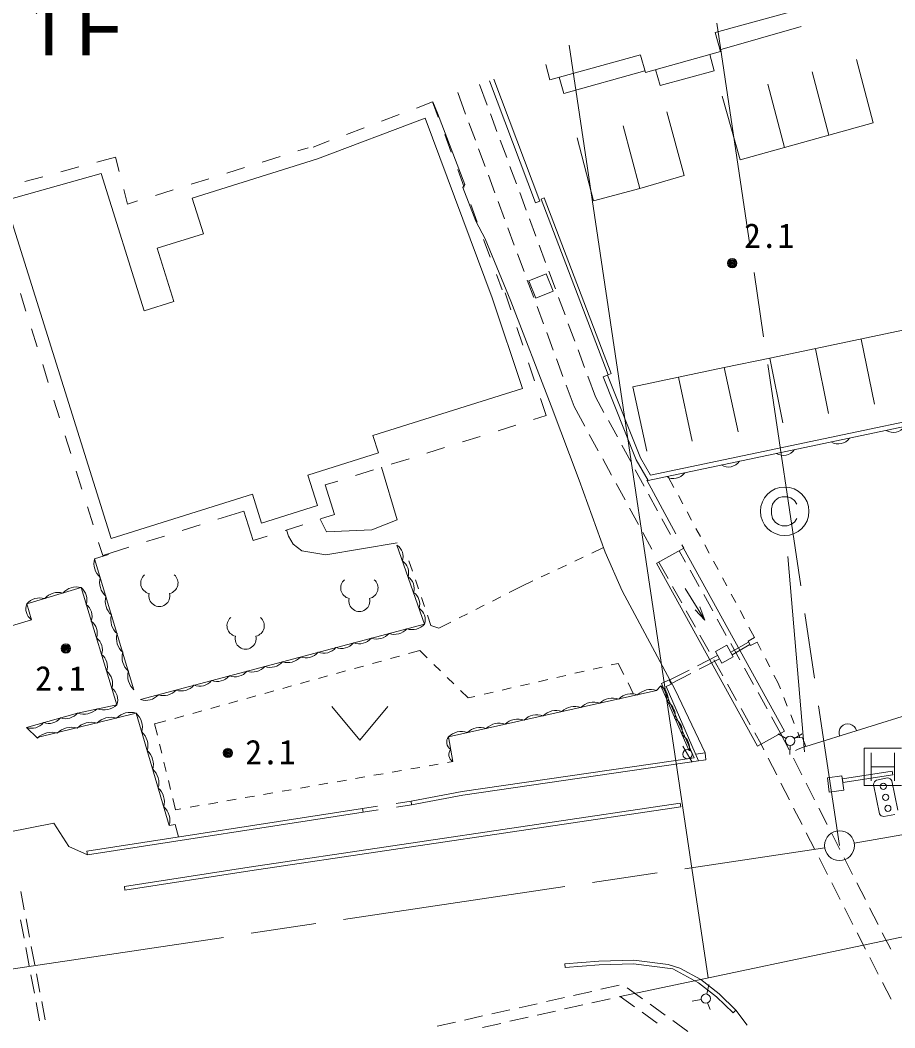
# Model space of a CAD drawing. Units: millimetres, scale not verified. Extents: x 40000 to 680000, y 20000 to 380000.
# Drawn here: x 325140 to 372023, y 265372 to 319401 of the extents above; entities that cross this region are included whole.
import ezdxf
from ezdxf.enums import TextEntityAlignment as Align

# ---------------------------------------------------------------- set-up
doc = ezdxf.new("R2010")
doc.units = ezdxf.units.MM
doc.header["$LTSCALE"] = 1000
doc.linetypes.add('CHAIN', pattern=[18.5, 12, -1.5, 3.5, -1.5])
for name, color, linetype, lineweight in [('M-BGD', 7, 'Continuous', 13), ('M-BMK', 2, 'CHAIN', 13), ('M-BMK-SRVR', 3, 'Continuous', 13), ('M-STR-STR1', 1, 'Continuous', 13), ('M-STR-STRC', 7, 'Continuous', 13), ('M-TTL-BAND', 7, 'Continuous', 13)]:
    doc.layers.add(name, color=color, linetype=linetype, lineweight=lineweight)
doc.layers.add('M-BGD-HTXT', color=7, linetype='Continuous')
doc.styles.add('ＭＳ ゴシック', font='')
doc.styles.get('ＭＳ ゴシック').set_extended_font_data('MS Gothic')

msp = doc.modelspace()

# ---------------------------------------------------------------- linework, layer by layer
at = {"layer": 'M-BGD'}
for p, q in [((367282, 320075), (362391, 318737)), ((367009, 319064), (362649, 317816)), ((362675, 317721), (362390, 318740)), ((362675, 317721), (358651, 316597)), ((353538, 316207), (358389, 317534)), ((358651, 316597), (358390, 317531)), ((362347, 316682), (362100, 317561)), ((370862, 313900), (369968, 317289)), ((353310, 317019), (353538, 316207)), ((354273, 315460), (358629, 316676)), ((359450, 315889), (359201, 316751)), ((362347, 316682), (359450, 315889)), ((362347, 316682), (359450, 315889)), ((368488, 313237), (367594, 316626)), ((350290, 316150), (352758, 309603)), ((352992, 309691), (350524, 316238)), ((354273, 315460), (354025, 316344)), ((350175, 314845), (349764, 315952)), ((366115, 312574), (365220, 315963)), ((347244, 315017), (346382, 314691)), ((347547, 314202), (347244, 315017)), ((347262, 315024), (347503, 314413)), ((349019, 314368), (348592, 315517)), ((362770, 315317), (363741, 311912)), ((360730, 311065), (359805, 314477)), ((341076, 311968), (346846, 314145)), ((345447, 314338), (344511, 313984)), ((346846, 314145), (350444, 304515)), ((347503, 314413), (348982, 310582)), ((350697, 313438), (350349, 314376)), ((343576, 313631), (342640, 313277)), ((349540, 312962), (349193, 313899)), ((358358, 310369), (357469, 313740)), ((368488, 313237), (370862, 313900)), ((341705, 312923), (340842, 312597)), ((348243, 312327), (347895, 313264)), ((351218, 312032), (350871, 312970)), ((354989, 313085), (355880, 309712)), ((366115, 312574), (368488, 313237)), ((340569, 312555), (340028, 312386)), ((350062, 311555), (349714, 312493)), ((363741, 311912), (366115, 312574)), ((330249, 312060), (329255, 311791)), ((330448, 311283), (330249, 312060)), ((334360, 309860), (341076, 311968)), ((339074, 312088), (338119, 311791)), ((328290, 311529), (327325, 311267)), ((337164, 311493), (336210, 311195)), ((348939, 310452), (348591, 311390)), ((351740, 310626), (351392, 311563)), ((329480, 311185), (324331, 309725)), ((326359, 311006), (325394, 310744)), ((329480, 311185), (331794, 303813)), ((335255, 310897), (334300, 310599)), ((350584, 310149), (350236, 311086)), ((358358, 310369), (360730, 311065)), ((330895, 309537), (330696, 310314)), ((333346, 310302), (332391, 310004)), ((348982, 310582), (348874, 310427)), ((348874, 310427), (349558, 308620)), ((352262, 309219), (351914, 310157)), ((355880, 309712), (358358, 310369)), ((330022, 291610), (324331, 309725)), ((331437, 309706), (330895, 309537)), ((334360, 309860), (334960, 307952)), ((351105, 308742), (350758, 309680)), ((352992, 309691), (352758, 309603)), ((353231, 309866), (353072, 309805)), ((353072, 309805), (356662, 300389)), ((356821, 300449), (353231, 309866)), ((349636, 308577), (349288, 309515)), ((349558, 308620), (350060, 307671)), ((352783, 307813), (352436, 308751)), ((351627, 307336), (351279, 308274)), ((332479, 307173), (334960, 307952)), ((350332, 306702), (349984, 307640)), ((350060, 307671), (351438, 304334)), ((332479, 307173), (333378, 304310)), ((353305, 306407), (352957, 307344)), ((352149, 305930), (351801, 306867)), ((353827, 305000), (353479, 305938)), ((350983, 304949), (350680, 305765)), ((352670, 304523), (352323, 305461)), ((353336, 305796), (352411, 305417)), ((352411, 305417), (352789, 304492)), ((353715, 304870), (353336, 305796)), ((325450, 303797), (325150, 304751)), ((351444, 303865), (351136, 304790)), ((352789, 304492), (353715, 304870)), ((365315, 301286), (382441, 304886)), ((331794, 303813), (333378, 304310)), ((350444, 304515), (352057, 299650)), ((351438, 304334), (353594, 298728)), ((354348, 303594), (354001, 304531)), ((353192, 303117), (352844, 304055)), ((354870, 302188), (354522, 303125)), ((326049, 301889), (325750, 302843)), ((352076, 301968), (351760, 302916)), ((353714, 301711), (353366, 302648)), ((370214, 302288), (370924, 298813)), ((355392, 300781), (355044, 301719)), ((367765, 301787), (368475, 298312)), ((352708, 300070), (352392, 301019)), ((354235, 300304), (353888, 301242)), ((362871, 300776), (365315, 301286)), ((365315, 301286), (366026, 297812)), ((326649, 299981), (326349, 300935)), ((356821, 300449), (356662, 300389)), ((360423, 300258), (362871, 300776)), ((362871, 300776), (363622, 297320)), ((355976, 299205), (355566, 300312)), ((356614, 300372), (356382, 300279)), ((358167, 295834), (356382, 300279)), ((357987, 299745), (360423, 300258)), ((358795, 294724), (384572, 300141)), ((360423, 300258), (361160, 296825)), ((344049, 297132), (352058, 299648)), ((354836, 298686), (354409, 299836)), ((358726, 296293), (357987, 299745)), ((327248, 298073), (326949, 299027)), ((353333, 298197), (353025, 299122)), ((355976, 299205), (356431, 298370)), ((353594, 298728), (355099, 294737)), ((354836, 298686), (355409, 297633)), ((353333, 298197), (352662, 297986)), ((356670, 297930), (357149, 297052)), ((351708, 297687), (350754, 297387)), ((355648, 297194), (356126, 296316)), ((327848, 296165), (327548, 297119)), ((344049, 297132), (344343, 296197)), ((349800, 297087), (348846, 296787)), ((344343, 296197), (340562, 295009)), ((347892, 296488), (346938, 296188)), ((357388, 296613), (357866, 295735)), ((345984, 295888), (345030, 295589)), ((356366, 295877), (356844, 294998)), ((358795, 294724), (358167, 295834)), ((328447, 294257), (328147, 295211)), ((340562, 295009), (341076, 293375)), ((344076, 295289), (343122, 294989)), ((345342, 292609), (344509, 295425)), ((358105, 295296), (358583, 294417)), ((342168, 294690), (341497, 294479)), ((341497, 294479), (341994, 292897)), ((355099, 294737), (356488, 290879)), ((357083, 294559), (357561, 293681)), ((360287, 291859), (358736, 294731)), ((359882, 294911), (360182, 294352)), ((330022, 291610), (337595, 293989)), ((337595, 293989), (338083, 292435)), ((358822, 293978), (359301, 293100)), ((360419, 293912), (360655, 293471)), ((365470, 293459), (365405, 293199)), ((365600, 293654), (365470, 293459)), ((365795, 293784), (365600, 293654)), ((365990, 293849), (365795, 293784)), ((366250, 293849), (365990, 293849)), ((366445, 293784), (366250, 293849)), ((366640, 293654), (366445, 293784)), ((366770, 293459), (366640, 293654)), ((329046, 292349), (328747, 293303)), ((335734, 292642), (337135, 293082)), ((337135, 293082), (337633, 291495)), ((341076, 293375), (338083, 292435)), ((341242, 292655), (341994, 292897)), ((357800, 293242), (358278, 292364)), ((360892, 293031), (361128, 292590)), ((365405, 293199), (365405, 292939)), ((365405, 292939), (365470, 292679)), ((333826, 292043), (334780, 292342)), ((339338, 292043), (340290, 292349)), ((341566, 291968), (341221, 292648)), ((343988, 292078), (345342, 292609)), ((359540, 292661), (359995, 291825)), ((365470, 292679), (365600, 292484)), ((365600, 292484), (365795, 292354)), ((365795, 292354), (365990, 292289)), ((366250, 292289), (366445, 292354)), ((366445, 292354), (366640, 292484)), ((366640, 292484), (366770, 292679)), ((339527, 291731), (339413, 292067)), ((341566, 291968), (343988, 292078)), ((358517, 291924), (358996, 291046)), ((361365, 292150), (361601, 291709)), ((365990, 292289), (366250, 292289)), ((329563, 290704), (329346, 291395)), ((331918, 291443), (332872, 291743)), ((337633, 291495), (338386, 291737)), ((339774, 291302), (339527, 291731)), ((340245, 290946), (339774, 291302)), ((345348, 291376), (341520, 290737)), ((345337, 291251), (346817, 287023)), ((360707, 291082), (360610, 291261)), ((361838, 291269), (362075, 290828)), ((329879, 290757), (329132, 290522)), ((329563, 290704), (330964, 291144)), ((341520, 290737), (340245, 290946)), ((355777, 290825), (356401, 291120)), ((356488, 290879), (357413, 288804)), ((359262, 290280), (360707, 291082)), ((360806, 290347), (360471, 290951)), ((366100, 281275), (360691, 291084)), ((329132, 290522), (331239, 283500)), ((346164, 289865), (345977, 290414)), ((353968, 289972), (354420, 290185)), ((354872, 290398), (355324, 290612)), ((364655, 280478), (359246, 290287)), ((359378, 290344), (359867, 289472)), ((362311, 290388), (362548, 289947)), ((353063, 289545), (353516, 289758)), ((361534, 289035), (361049, 289909)), ((346487, 288918), (346325, 289392)), ((351987, 289037), (352611, 289332)), ((362784, 289507), (363021, 289066)), ((328404, 288974), (325490, 288098)), ((330330, 282694), (328404, 288974)), ((351987, 289037), (351346, 288711)), ((357413, 288804), (360249, 283499)), ((360112, 289036), (360601, 288164)), ((361834, 287228), (360788, 288932)), ((362263, 287724), (361777, 288598)), ((363257, 288626), (363494, 288185)), ((325490, 288098), (325745, 287257)), ((346809, 287972), (346648, 288445)), ((350009, 288031), (349563, 287805)), ((350900, 288484), (350455, 288258)), ((347158, 286950), (346971, 287499)), ((349118, 287578), (348672, 287351)), ((360846, 287728), (361335, 286856)), ((361834, 287228), (361314, 287789)), ((361834, 287228), (361570, 287946)), ((363730, 287745), (363967, 287304)), ((325745, 287257), (323480, 286571)), ((346817, 287023), (331597, 282978)), ((347586, 286799), (347158, 286950)), ((348226, 287125), (347586, 286799)), ((362991, 286412), (362505, 287286)), ((361579, 286420), (362069, 285547)), ((364203, 286864), (364503, 286305)), ((367250, 280465), (387695, 286836)), ((363021, 285884), (362408, 285545)), ((363360, 285271), (363021, 285884)), ((364184, 286057), (363228, 285506)), ((363719, 285101), (363233, 285975)), ((364259, 285927), (363303, 285376)), ((364503, 286305), (364158, 286106)), ((364158, 286106), (364289, 285871)), ((364289, 285871), (364642, 286048)), ((364642, 286048), (364862, 285618)), ((344992, 285173), (345474, 285306)), ((345956, 285440), (346557, 285606)), ((346557, 285606), (346960, 285210)), ((361452, 284786), (362525, 285335)), ((362408, 285545), (362747, 284933)), ((343065, 284638), (343547, 284772)), ((344029, 284906), (344511, 285039)), ((347317, 284859), (347673, 284509)), ((356825, 284830), (357195, 284915)), ((357195, 284915), (357497, 284313)), ((361540, 284606), (362622, 285159)), ((362313, 285111), (362803, 284239)), ((362747, 284933), (363360, 285271)), ((365089, 285173), (365317, 284728)), ((341138, 284104), (341620, 284238)), ((342102, 284371), (342583, 284505)), ((353902, 284156), (354389, 284268)), ((354876, 284381), (355364, 284493)), ((355851, 284605), (356338, 284717)), ((359933, 284009), (361006, 284558)), ((360013, 283825), (361095, 284378)), ((364447, 283789), (363961, 284664)), ((365545, 284283), (365765, 283853)), ((339211, 283570), (339692, 283703)), ((340174, 283837), (340656, 283971)), ((348030, 284158), (348386, 283808)), ((351953, 283707), (352440, 283820)), ((352927, 283932), (353415, 284044)), ((357722, 283866), (358024, 283265)), ((359249, 283452), (359473, 283705)), ((359473, 283705), (360997, 280218)), ((359927, 284024), (359515, 283839)), ((359517, 283840), (361261, 279848)), ((359763, 283677), (360027, 283795)), ((361508, 279682), (359763, 283677)), ((359927, 284024), (360026, 283795)), ((363047, 283803), (363536, 282931)), ((365765, 283853), (365886, 283551)), ((337283, 283036), (337765, 283169)), ((338247, 283303), (338729, 283436)), ((348097, 280975), (359249, 283452)), ((348743, 283457), (349146, 283061)), ((349146, 283061), (349517, 283146)), ((350004, 283258), (350491, 283371)), ((350978, 283483), (351466, 283595)), ((360249, 283499), (361850, 280116)), ((365175, 282478), (364689, 283352)), ((328217, 282252), (330330, 282694)), ((335356, 282501), (335838, 282635)), ((336320, 282768), (336801, 282902)), ((341841, 282596), (343341, 280796)), ((343341, 280796), (344841, 282596)), ((366072, 283087), (366258, 282623)), ((328217, 282252), (325477, 281479)), ((326053, 280938), (331359, 282244)), ((331359, 282244), (333130, 276221)), ((333429, 281967), (333910, 282101)), ((334392, 282234), (334874, 282368)), ((363781, 282495), (364270, 281623)), ((365903, 281166), (365418, 282041)), ((366445, 282159), (366631, 281695)), ((332346, 281667), (332947, 281833)), ((332493, 281066), (332346, 281667)), ((326076, 280908), (325477, 281479)), ((348333, 279645), (348097, 280975)), ((364515, 281187), (364852, 280587)), ((366100, 281275), (364655, 280478)), ((366193, 280887), (365764, 281135)), ((366630, 280890), (367061, 281138)), ((366817, 281231), (366938, 280930)), ((332729, 280095), (332611, 280580)), ((360661, 280478), (361158, 279611)), ((366396, 280030), (366408, 280513)), ((367075, 280921), (366589, 280938)), ((366836, 280319), (367249, 280476)), ((367075, 280921), (367257, 280457)), ((361850, 280116), (361353, 280037)), ((361850, 280116), (361901, 279745)), ((366836, 280319), (366694, 280245)), ((332966, 279123), (332848, 279609)), ((346073, 279253), (346565, 279338)), ((347058, 279424), (347551, 279510)), ((348043, 279595), (348333, 279645)), ((361261, 279848), (348836, 278039)), ((348865, 277841), (361508, 279682)), ((361776, 279725), (361508, 279682)), ((361901, 279745), (361776, 279725)), ((343117, 278740), (343610, 278825)), ((344102, 278911), (344595, 278996)), ((345088, 279082), (345580, 279167)), ((371880, 279130), (369212, 278732)), ((371910, 278932), (369241, 278535)), ((371910, 278932), (371880, 279130)), ((333203, 278151), (333085, 278637)), ((340161, 278227), (340654, 278312)), ((341146, 278398), (341639, 278483)), ((342132, 278569), (342624, 278654)), ((369241, 278535), (369212, 278732)), ((337205, 277714), (337698, 277799)), ((338191, 277885), (338683, 277970)), ((339176, 278056), (339669, 278141)), ((348836, 278039), (346091, 277530)), ((346121, 277332), (348865, 277841)), ((333468, 277065), (333321, 277666)), ((334250, 277201), (334742, 277286)), ((335235, 277372), (335727, 277457)), ((336220, 277543), (336713, 277628)), ((360525, 277423), (337414, 273991)), ((360554, 277225), (337444, 273793)), ((344298, 277254), (343494, 277130)), ((346091, 277530), (345286, 277406)), ((345319, 277209), (346121, 277332)), ((346091, 277530), (346121, 277332)), ((346091, 277530), (346121, 277332)), ((360554, 277225), (360525, 277423)), ((343494, 277130), (328710, 274848)), ((328741, 274650), (343529, 276933)), ((333468, 277065), (333757, 277115)), ((343529, 276933), (343494, 277130)), ((343529, 276933), (344331, 277056)), ((324498, 275857), (326950, 276350)), ((324498, 275857), (326950, 276350)), ((327743, 275098), (326950, 276350)), ((327743, 275098), (326950, 276350)), ((333130, 276221), (333446, 276275)), ((333446, 276275), (333634, 275608)), ((327743, 275098), (328741, 274650)), ((327743, 275098), (328741, 274650)), ((328710, 274848), (328741, 274650)), ((337414, 273991), (330729, 272957)), ((337444, 273793), (330759, 272759)), ((330729, 272957), (330759, 272759)), ((325176, 272685), (325362, 271703)), ((325161, 271156), (325347, 270174)), ((325456, 271212), (325642, 270229)), ((325440, 269683), (325627, 268700)), ((325735, 269738), (325922, 268755)), ((356157, 268950), (354330, 268802)), ((354330, 268802), (354346, 268603)), ((356168, 268751), (354346, 268603)), ((358027, 269001), (356157, 268950)), ((358017, 268800), (356168, 268751)), ((360130, 268539), (358017, 268800)), ((359881, 268772), (358027, 269001)), ((360504, 268563), (359881, 268772)), ((361506, 267788), (360130, 268539)), ((361616, 267956), (360504, 268563)), ((325720, 268209), (325907, 267227)), ((326015, 268264), (326202, 267282)), ((357246, 267657), (356270, 267437)), ((358495, 266935), (357683, 267519)), ((362469, 267042), (361506, 267788)), ((362601, 267193), (361616, 267956)), ((361950, 267181), (362059, 267691)), ((354319, 266998), (353344, 266778)), ((355783, 267327), (354807, 267108)), ((355781, 266712), (356757, 266932)), ((357245, 267042), (357301, 267054)), ((357301, 267054), (358066, 266505)), ((363361, 266171), (362469, 267042)), ((363500, 266315), (362601, 267193)), ((326000, 266735), (326186, 265753)), ((326295, 266791), (326481, 265808)), ((352856, 266668), (351880, 266449)), ((354318, 266383), (355294, 266602)), ((359713, 266059), (358901, 266643)), ((361643, 266890), (361161, 266795)), ((362120, 266358), (361981, 266706)), ((349929, 266009), (348954, 265789)), ((351393, 266339), (350417, 266119)), ((351391, 265723), (352367, 265943)), ((352855, 266053), (353830, 266273)), ((358472, 266213), (359284, 265629)), ((363500, 266315), (363361, 266171)), ((363500, 266315), (364111, 265523)), ((348466, 265679), (347490, 265460)), ((349928, 265394), (350904, 265613)), ((360931, 265184), (360119, 265768))]:
    msp.add_line(p, q, dxfattribs=at)
msp.add_lwpolyline([(356614, 300372), (358393, 295943), (358923, 295006), (384276, 300335)], dxfattribs=at)
msp.add_lwpolyline([(369286, 278115), (369188, 278882), (368413, 278782), (368511, 278015)], close=True, dxfattribs=at)
for centre, radius in [((363308, 306366), 250), ((363308, 306366), 204), ((363308, 306366), 159), ((363308, 306366), 114), ((363308, 306366), 68.2), ((363308, 306366), 22.7), ((366120, 293069), 1300), ((327591, 285708), 250), ((327591, 285708), 204), ((327591, 285708), 159), ((327591, 285708), 114), ((327591, 285708), 68.2), ((327591, 285708), 22.7), ((366409, 280765), 250), ((336276, 280109), 250), ((336276, 280109), 204), ((336276, 280109), 159), ((336276, 280109), 114), ((336276, 280109), 68.2), ((336276, 280109), 22.7), ((360909, 280043), 250), ((361888, 266938), 250)]:
    msp.add_circle(centre, radius, dxfattribs=at)
for centre, radius, start, end in [((371943, 298028), 729, 238.4016, 325.3354), ((368997, 297409), 729, 238.4023, 325.3353), ((366051, 296790), 729, 238.4023, 325.3353), ((363105, 296171), 729, 238.4017, 325.3355), ((360159, 295552), 729, 238.4027, 325.335), ((344924, 290632), 744, 342.272, 56.3193), ((330086, 290262), 989, 164.737, 228.6702), ((345220, 289787), 744, 342.2731, 56.3182), ((332176, 289225), 576, 130.601, 257.4715), ((333026, 289225), 576, 282.5301, 49.3974), ((330387, 289258), 989, 164.738, 228.6692), ((342896, 288960), 576, 130.6006, 257.4719), ((343746, 288960), 576, 282.5297, 49.3978), ((345517, 288941), 744, 342.2731, 56.3182), ((327172, 287787), 932, 73.7859, 139.697), ((328144, 288079), 932, 73.7856, 139.6978), ((327911, 288332), 809, 341.594, 52.5019), ((332601, 288528), 566, 166.3144, 13.6855), ((345813, 288095), 744, 342.2731, 56.3182), ((326161, 287842), 718, 159.1401, 234.5828), ((326201, 287495), 932, 73.7856, 139.6978), ((328187, 287435), 809, 341.5929, 52.5029), ((330689, 288255), 989, 164.738, 228.6692), ((343321, 288263), 566, 166.3144, 13.6855), ((330990, 287252), 989, 164.738, 228.6692), ((346109, 287250), 744, 342.2731, 56.3182), ((328462, 286538), 809, 341.5933, 52.503), ((336802, 286937), 576, 130.601, 257.4715), ((337652, 286937), 576, 282.5285, 49.399), ((346154, 287604), 882, 250.9819, 318.7822), ((331291, 286249), 989, 164.7377, 228.6694), ((337227, 286241), 566, 166.3144, 13.6855), ((344251, 287099), 882, 250.9822, 318.7819), ((345202, 287352), 882, 250.9823, 318.782), ((328737, 285641), 809, 341.594, 52.5019), ((342348, 286593), 882, 250.9812, 318.783), ((343300, 286846), 882, 250.9811, 318.7824), ((329012, 284743), 809, 341.594, 52.5019), ((331592, 285246), 989, 164.738, 228.6692), ((340446, 286088), 882, 250.9822, 318.7819), ((341397, 286340), 882, 250.9822, 318.7819), ((337592, 285329), 882, 250.9822, 318.7819), ((338543, 285582), 882, 250.9823, 318.782), ((339495, 285835), 882, 250.9819, 318.7822), ((329287, 283846), 809, 341.5929, 52.5029), ((331893, 284242), 989, 164.738, 228.6692), ((335689, 284824), 882, 250.9823, 318.782), ((336641, 285076), 882, 250.9819, 318.7822), ((333787, 284318), 882, 250.9812, 318.783), ((334738, 284571), 882, 250.9814, 318.7822), ((359041, 282997), 829, 348.6169, 58.6209), ((329562, 282949), 809, 341.5936, 52.5027), ((331884, 283812), 882, 250.9823, 318.782), ((332835, 284065), 882, 250.9819, 318.7822), ((357907, 282310), 974, 70.2981, 134.749), ((358921, 282536), 974, 70.2979, 134.7499), ((329619, 283460), 1045, 250.7235, 312.8706), ((354866, 281635), 974, 70.2979, 134.7498), ((355879, 281860), 974, 70.2982, 134.7491), ((356893, 282085), 974, 70.2982, 134.7496), ((359422, 282125), 829, 348.6169, 58.6209), ((327577, 282774), 826, 250.6693, 320.8361), ((328562, 283239), 1045, 250.7237, 312.8697), ((331055, 281223), 1065, 73.4047, 134.9717), ((330703, 281506), 987, 344.3846, 48.3878), ((352838, 281184), 974, 70.2979, 134.7499), ((353852, 281410), 974, 70.2985, 134.7488), ((325750, 282258), 826, 250.6695, 320.8353), ((326664, 282516), 826, 250.6699, 320.8351), ((328942, 280689), 1065, 73.404, 134.9719), ((329998, 280956), 1065, 73.404, 134.972), ((350811, 280734), 974, 70.2982, 134.7496), ((351824, 280959), 974, 70.2981, 134.749), ((359803, 281253), 829, 348.6169, 58.6209), ((369508, 281194), 475, 14.3087, 200.3066), ((326829, 280155), 1065, 73.404, 134.9719), ((327885, 280422), 1065, 73.4047, 134.9718), ((330999, 280502), 987, 344.3839, 48.388), ((348457, 280696), 455, 142.1202, 237.9318), ((348783, 280284), 974, 70.2979, 134.7498), ((349797, 280509), 974, 70.2982, 134.7491), ((360184, 280382), 829, 348.6169, 58.6209), ((331294, 279498), 987, 344.3839, 48.388), ((348574, 280031), 455, 142.1204, 237.9325), ((331589, 278495), 987, 344.3849, 48.3875), ((331884, 277491), 987, 344.3841, 48.3877), ((332179, 276487), 987, 344.3841, 48.3877)]:
    msp.add_arc(centre, radius, start, end, dxfattribs=at)
at = {"layer": 'M-BMK'}
for p, q in [((362485, 319231), (369056, 275141)), ((324174, 268453), (368264, 275023))]:
    msp.add_line(p, q, dxfattribs=at)
msp.add_lwpolyline([(369846, 275267), (417908, 283817), (466159, 292415)], dxfattribs=at)
at = {"layer": 'M-BMK-SRVR'}
msp.add_circle((369056, 275141), 800, dxfattribs=at)
at = {"layer": 'M-STR-STR1'}
for p, q in [((365903, 281166), (366357, 280275)), ((365010, 280276), (364852, 280587)), ((365691, 278940), (365237, 279831)), ((366584, 279830), (367038, 278939)), ((366371, 277603), (365918, 278494)), ((367265, 278493), (367719, 277602)), ((367052, 276267), (366598, 277158)), ((367946, 277157), (368400, 276266)), ((367733, 274930), (367279, 275821)), ((368627, 275820), (369080, 274929)), ((368414, 273593), (367960, 274484)), ((369307, 274484), (369761, 273593)), ((369095, 272257), (368641, 273148)), ((369988, 273147), (370442, 272256)), ((369776, 270920), (369322, 271811)), ((370669, 271810), (371123, 270919)), ((370457, 269584), (370003, 270475)), ((371350, 270474), (371804, 269583)), ((371138, 268247), (370684, 269138)), ((371819, 266911), (371365, 267802))]:
    msp.add_line(p, q, dxfattribs=at)
at = {"layer": 'M-STR-STRC'}
for p, q in [((366285, 290638), (367178, 280176)), ((370383, 278367), (370383, 280367)), ((370383, 280367), (372383, 280367)), ((370758, 280117), (370758, 278617)), ((372008, 280117), (372008, 278617)), ((370758, 279367), (372008, 279367)), ((372383, 278367), (370383, 278367)), ((371199, 276852), (370882, 278420)), ((371627, 278775), (371039, 278656)), ((371863, 278618), (372180, 277050)), ((371435, 276696), (372023, 276814))]:
    msp.add_line(p, q, dxfattribs=at)
for centre in [(371412, 278323), (371531, 277735), (371650, 277147)]:
    msp.add_circle(centre, 167, dxfattribs=at)
for centre, radius, start, end in [((371190, 278386), 310, 119.2435, 173.6046), ((371597, 278474), 302, 28.5497, 84.2985), ((371475, 277011), 318, 209.9943, 262.8538)]:
    msp.add_arc(centre, radius, start, end, dxfattribs=at)
at = {"layer": 'M-TTL-BAND'}
for p, q in [((354572, 318052), (362024, 268049)), ((357301, 267054), (378076, 271431))]:
    msp.add_line(p, q, dxfattribs=at)

# ---------------------------------------------------------------- texts
at = {"layer": 'M-BGD', "style": 'ＭＳ ゴシック'}
for p in [(363945, 306792), (325949, 283060), (337209, 279104)]:
    msp.add_text('2.1', height=1320, dxfattribs=at).set_placement(p, align=Align.BOTTOM_LEFT)
at = {"layer": 'M-BGD-HTXT', "insert": (322602, 317500), "char_height": 3666, "attachment_point": 8, "style": 'ＭＳ ゴシック'}
msp.add_mtext('\\T1.2;東開作', dxfattribs=at)

doc.saveas('drawing.dxf')
